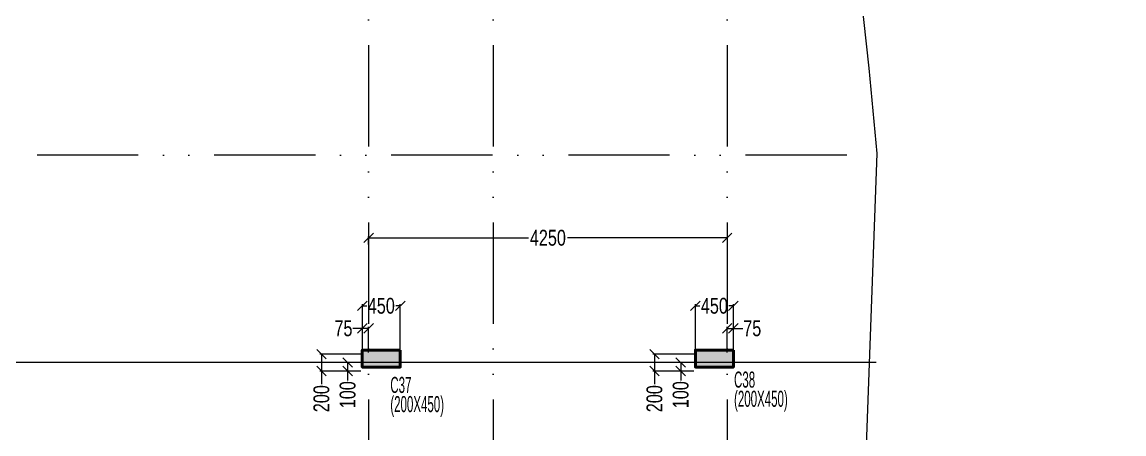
# Model space of a CAD drawing. Header units: millimetres. Extents: x 359 to 43503, y 1365 to 61403.
# Drawn here: x 30025 to 43091, y 27586 to 32468 of the extents above; entities that cross this region are included whole.
import ezdxf

# ---------------------------------------------------------------- set-up
doc = ezdxf.new("R2010")
doc.units = ezdxf.units.MM
doc.linetypes.add('ACAD_ISO04W100', pattern=[30, 24, -3, 0, -3])
doc.linetypes.add('ACAD_ISO12W100', pattern=[21, 12, -3, 0, -3, 0, -3])
for name, color, linetype, lineweight in [('A-ANNO-DIMS', 8, 'Continuous', 15), ('A-ANNO-GRID-LINE', 9, 'ACAD_ISO04W100', 20), ('A-CLMN', 5, 'Continuous', 50), ('A-CONC-PATT', 253, 'Continuous', 0), ('ESGridAnnotations', 181, 'Continuous', 20), ('S-COLS-IDEN', 4, 'Continuous', 9), ('STR-COL-DIM', 8, 'Continuous', 18), ('STR-GRID-LINE', 8, 'ACAD_ISO04W100', 15)]:
    doc.layers.add(name, color=color, linetype=linetype, lineweight=lineweight)
doc.styles.add('SOBHA', font='swisscl.ttf')
doc.styles.add('Swis721 LtCn BT', font='swisscl.ttf', dxfattribs={"width": 0.7, "height": 250})
doc.dimstyles.new('S-75', dxfattribs={"dimscale": 75, "dimtxt": 2.5, "dimasz": 1.5, "dimexe": 0.25, "dimexo": 0.25, "dimgap": 0.1, "dimtad": 0, "dimdec": 0, "dimzin": 0, "dimdsep": 46, "dimtxsty": 'SOBHA', "dimblk": 'OBLIQUE', "dimcen": 0.09, "dimclrd": 9, "dimclre": 9, "dimclrt": 6, "dimadec": 5, "dimazin": 0, "dimtfac": 1, "dimtdec": 0, "dimtmove": 0, "dimatfit": 3, "dimfxl": 0.18, "dimtolj": 1, "dimtzin": 0, "dimlwd": -1, "dimlwe": -1, "dimarcsym": 0})

# ---------------------------------------------------------------- blocks, each defined once
blk = doc.blocks.new('A$Ca94b9103')
at = {"layer": 'A-CONC-PATT'}
h = blk.add_hatch(color=256, dxfattribs=at)
h.dxf.hatch_style = 1
h.paths.add_polyline_path([(30290, 18096), (30290, 18296), (29840, 18296), (29840, 18096)])
h = blk.add_hatch(color=256, dxfattribs=at)
h.dxf.hatch_style = 1
h.paths.add_polyline_path([(34240, 18096), (34240, 18296), (33790, 18296), (33790, 18096)])
at = {"layer": 'A-CLMN'}
for p, q in [((29840, 18296, -1), (30290, 18296, -1)), ((29840, 18296, -1), (30290, 18296, -1)), ((33790, 18296, -1), (34240, 18296, -1)), ((33790, 18296, -1), (34240, 18296, -1)), ((29840, 18096, -1), (30290, 18096, -1)), ((29840, 18096, -1), (30290, 18096, -1)), ((33790, 18096, -1), (34240, 18096, -1)), ((33790, 18096, -1), (34240, 18096, -1))]:
    blk.add_line(p, q, dxfattribs=at)
at = {"layer": 'A-CLMN', "elevation": 0}
for points in [[(30290, 18296), (30290, 18096), (29840, 18096), (29840, 18296)], [(34240, 18296), (34240, 18096), (33790, 18096), (33790, 18296)]]:
    blk.add_lwpolyline(points, close=True, dxfattribs=at)
blk = doc.blocks.new('STRG')
at = {"layer": 'A-ANNO-DIMS', "linetype": 'ACAD_ISO12W100', "ltscale": 100}
for p, q in [((50185.1, -1588153, -0.8), (50185.1, -1637469.2, -1.3)), ((51660.1, -1588153, -0.8), (51660.1, -1637469.2, -1.3)), ((54435.1, -1588153, -0.8), (54435.1, -1637469.2, -1.3)), ((55854, -1614659.7, -0.1), (17033.9, -1614659.7, -0.1))]:
    blk.add_line(p, q, dxfattribs=at)
blk = doc.blocks.new('_Oblique')
at = {"color": 0, "linetype": 'ByBlock', "lineweight": -2}
blk.add_line((-0.5, -0.5), (0.5, 0.5), dxfattribs=at)
blk = doc.blocks.new('*D773')
at = {"layer": 'Defpoints', "color": 0, "transparency": 16777216}
for p in [(34060, 28432, 0), (33886, 28332), (34060, 28332)]:
    blk.add_point(p, dxfattribs=at)
at = {"layer": 'STR-COL-DIM', "color": 9, "transparency": 16777216}
for p, q in [((34041, 28432), (33867, 28432)), ((33886, 28432), (33886, 28332)), ((34041, 28332), (33867, 28332)), ((33886, 28332), (33886, 28220))]:
    blk.add_line(p, q, dxfattribs=at)
at = {"layer": 'STR-COL-DIM', "color": 9, "transparency": 16777216, "xscale": 112.5, "yscale": 112.5, "zscale": 112.5}
for p, rotation in [((33886, 28432), 90), ((33886, 28332), 270)]:
    blk.add_blockref('_Oblique', p, dxfattribs=dict(at, rotation=rotation))
at = {"layer": 'STR-COL-DIM', "color": 6, "transparency": 16777216, "insert": (33886, 28051), "char_height": 187.5, "attachment_point": 5, "rotation": 90, "style": 'SOBHA'}
blk.add_mtext('\\A1;100', dxfattribs=at)
blk = doc.blocks.new('*D774')
at = {"layer": 'Defpoints', "color": 0, "transparency": 16777216}
for p in [(33575, 28532), (34060, 28532, 0), (34060, 28332, 0)]:
    blk.add_point(p, dxfattribs=at)
at = {"layer": 'STR-COL-DIM', "color": 9, "transparency": 16777216}
for p, q in [((34041, 28532), (33556, 28532)), ((33575, 28532), (33575, 28332)), ((34041, 28332), (33556, 28332)), ((33575, 28332), (33575, 28175))]:
    blk.add_line(p, q, dxfattribs=at)
at = {"layer": 'STR-COL-DIM', "color": 9, "transparency": 16777216, "xscale": 112.5, "yscale": 112.5, "zscale": 112.5}
for p, rotation in [((33575, 28532), 90), ((33575, 28332), 270)]:
    blk.add_blockref('_Oblique', p, dxfattribs=dict(at, rotation=rotation))
at = {"layer": 'STR-COL-DIM', "color": 6, "transparency": 16777216, "insert": (33575, 28004), "char_height": 187.5, "attachment_point": 5, "rotation": 90, "style": 'SOBHA'}
blk.add_mtext('\\A1;200', dxfattribs=at)
blk = doc.blocks.new('*D775')
at = {"layer": 'Defpoints', "color": 0, "transparency": 16777216}
for p in [(34510, 29104), (34060, 28532, 0), (34510, 28532, 0)]:
    blk.add_point(p, dxfattribs=at)
at = {"layer": 'STR-COL-DIM', "color": 9, "transparency": 16777216}
for p, q in [((34060, 28551), (34060, 29123)), ((34060, 29104), (34112, 29104)), ((34510, 29104), (34457, 29104)), ((34510, 28551), (34510, 29123))]:
    blk.add_line(p, q, dxfattribs=at)
at = {"layer": 'STR-COL-DIM', "color": 9, "transparency": 16777216, "xscale": 112.5, "yscale": 112.5, "zscale": 112.5, "rotation": 180}
blk.add_blockref('_Oblique', (34060, 29104), dxfattribs=at)
at = {"layer": 'STR-COL-DIM', "color": 9, "transparency": 16777216, "xscale": 112.5, "yscale": 112.5, "zscale": 112.5}
blk.add_blockref('_Oblique', (34510, 29104), dxfattribs=at)
at = {"layer": 'STR-COL-DIM', "color": 6, "transparency": 16777216, "insert": (34285, 29104), "char_height": 187.5, "attachment_point": 5, "style": 'SOBHA'}
blk.add_mtext('\\A1;450', dxfattribs=at)
blk = doc.blocks.new('*D776')
at = {"layer": 'Defpoints', "color": 0, "transparency": 16777216}
for p in [(34060, 28837), (34060, 28532, 0), (34135, 28532, 0)]:
    blk.add_point(p, dxfattribs=at)
at = {"layer": 'STR-COL-DIM', "color": 9, "transparency": 16777216}
for p, q in [((34060, 28837), (33947, 28837)), ((34060, 28551), (34060, 28856)), ((34135, 28837), (34060, 28837)), ((34135, 28551), (34135, 28856))]:
    blk.add_line(p, q, dxfattribs=at)
at = {"layer": 'STR-COL-DIM', "color": 9, "transparency": 16777216, "xscale": 112.5, "yscale": 112.5, "zscale": 112.5, "rotation": 180}
blk.add_blockref('_Oblique', (34060, 28837), dxfattribs=at)
at = {"layer": 'STR-COL-DIM', "color": 9, "transparency": 16777216, "xscale": 112.5, "yscale": 112.5, "zscale": 112.5}
blk.add_blockref('_Oblique', (34135, 28837), dxfattribs=at)
at = {"layer": 'STR-COL-DIM', "color": 6, "transparency": 16777216, "insert": (33836, 28837), "char_height": 187.5, "attachment_point": 5, "style": 'SOBHA'}
blk.add_mtext('\\A1;75', dxfattribs=at)
blk = doc.blocks.new('*D547')
at = {"layer": 'Defpoints', "color": 0, "transparency": 16777216}
for p in [(38009, 28432, 0), (37835, 28332), (38009, 28332)]:
    blk.add_point(p, dxfattribs=at)
at = {"layer": 'STR-COL-DIM', "color": 9, "transparency": 16777216}
for p, q in [((37990, 28432), (37816, 28432)), ((37835, 28432), (37835, 28332)), ((37990, 28332), (37816, 28332)), ((37835, 28332), (37835, 28220))]:
    blk.add_line(p, q, dxfattribs=at)
at = {"layer": 'STR-COL-DIM', "color": 9, "transparency": 16777216, "xscale": 112.5, "yscale": 112.5, "zscale": 112.5}
for p, rotation in [((37835, 28432), 90), ((37835, 28332), 270)]:
    blk.add_blockref('_Oblique', p, dxfattribs=dict(at, rotation=rotation))
at = {"layer": 'STR-COL-DIM', "color": 6, "transparency": 16777216, "insert": (37835, 28051), "char_height": 187.5, "attachment_point": 5, "rotation": 90, "style": 'SOBHA'}
blk.add_mtext('\\A1;100', dxfattribs=at)
blk = doc.blocks.new('*D548')
at = {"layer": 'Defpoints', "color": 0, "transparency": 16777216}
for p in [(37524, 28532), (38009, 28532, 0), (38009, 28332, 0)]:
    blk.add_point(p, dxfattribs=at)
at = {"layer": 'STR-COL-DIM', "color": 9, "transparency": 16777216}
for p, q in [((37990, 28532), (37506, 28532)), ((37524, 28532), (37524, 28332)), ((37990, 28332), (37506, 28332)), ((37524, 28332), (37524, 28175))]:
    blk.add_line(p, q, dxfattribs=at)
at = {"layer": 'STR-COL-DIM', "color": 9, "transparency": 16777216, "xscale": 112.5, "yscale": 112.5, "zscale": 112.5}
for p, rotation in [((37524, 28532), 90), ((37524, 28332), 270)]:
    blk.add_blockref('_Oblique', p, dxfattribs=dict(at, rotation=rotation))
at = {"layer": 'STR-COL-DIM', "color": 6, "transparency": 16777216, "insert": (37524, 28004), "char_height": 187.5, "attachment_point": 5, "rotation": 90, "style": 'SOBHA'}
blk.add_mtext('\\A1;200', dxfattribs=at)
blk = doc.blocks.new('*D549')
at = {"layer": 'Defpoints', "color": 0, "transparency": 16777216}
for p in [(38459, 29104), (38009, 28532, 0), (38459, 28532, 0)]:
    blk.add_point(p, dxfattribs=at)
at = {"layer": 'STR-COL-DIM', "color": 9, "transparency": 16777216}
for p, q in [((38009, 28551), (38009, 29123)), ((38009, 29104), (38061, 29104)), ((38459, 29104), (38407, 29104)), ((38459, 28551), (38459, 29123))]:
    blk.add_line(p, q, dxfattribs=at)
at = {"layer": 'STR-COL-DIM', "color": 9, "transparency": 16777216, "xscale": 112.5, "yscale": 112.5, "zscale": 112.5, "rotation": 180}
blk.add_blockref('_Oblique', (38009, 29104), dxfattribs=at)
at = {"layer": 'STR-COL-DIM', "color": 9, "transparency": 16777216, "xscale": 112.5, "yscale": 112.5, "zscale": 112.5}
blk.add_blockref('_Oblique', (38459, 29104), dxfattribs=at)
at = {"layer": 'STR-COL-DIM', "color": 6, "transparency": 16777216, "insert": (38234, 29104), "char_height": 187.5, "attachment_point": 5, "style": 'SOBHA'}
blk.add_mtext('\\A1;450', dxfattribs=at)
blk = doc.blocks.new('*D550')
at = {"layer": 'Defpoints', "color": 0, "transparency": 16777216}
for p in [(38386, 28837), (38386, 28532, 0), (38459, 28532, 0)]:
    blk.add_point(p, dxfattribs=at)
at = {"layer": 'STR-COL-DIM', "color": 9, "transparency": 16777216}
for p, q in [((38386, 28551), (38386, 28856)), ((38386, 28837), (38459, 28837)), ((38459, 28551), (38459, 28856)), ((38459, 28837), (38571, 28837))]:
    blk.add_line(p, q, dxfattribs=at)
at = {"layer": 'STR-COL-DIM', "color": 9, "transparency": 16777216, "xscale": 112.5, "yscale": 112.5, "zscale": 112.5, "rotation": 180}
blk.add_blockref('_Oblique', (38386, 28837), dxfattribs=at)
at = {"layer": 'STR-COL-DIM', "color": 9, "transparency": 16777216, "xscale": 112.5, "yscale": 112.5, "zscale": 112.5}
blk.add_blockref('_Oblique', (38459, 28837), dxfattribs=at)
at = {"layer": 'STR-COL-DIM', "color": 6, "transparency": 16777216, "insert": (38683, 28837), "char_height": 187.5, "attachment_point": 5, "style": 'SOBHA'}
blk.add_mtext('\\A1;75', dxfattribs=at)
blk = doc.blocks.new('*D640')
at = {"layer": 'Defpoints', "color": 0, "linetype": 'ByBlock', "transparency": 16777216}
for p in [(34135, 29811, 0), (38386, 29910, 0), (38386, 29910)]:
    blk.add_point(p, dxfattribs=at)
at = {"layer": 'STR-COL-DIM', "color": 9, "transparency": 16777216}
for p, q in [((34135, 29830), (34135, 29928)), ((34135, 29910), (36029, 29910)), ((38386, 29910), (36492, 29910))]:
    blk.add_line(p, q, dxfattribs=at)
at = {"layer": 'STR-COL-DIM', "color": 9, "linetype": 'ByBlock', "transparency": 16777216, "xscale": 112.5, "yscale": 112.5, "zscale": 112.5, "rotation": 180}
blk.add_blockref('_Oblique', (34135, 29910), dxfattribs=at)
at = {"layer": 'STR-COL-DIM', "color": 9, "linetype": 'ByBlock', "transparency": 16777216, "xscale": 112.5, "yscale": 112.5, "zscale": 112.5}
blk.add_blockref('_Oblique', (38386, 29910), dxfattribs=at)
at = {"layer": 'STR-COL-DIM', "color": 6, "linetype": 'ByBlock', "transparency": 16777216, "insert": (36260, 29910), "char_height": 187.5, "attachment_point": 5, "style": 'SOBHA'}
blk.add_mtext('\\A1;4250', dxfattribs=at)

msp = doc.modelspace()

# ---------------------------------------------------------------- linework, layer by layer
at = {"layer": 'ESGridAnnotations', "ltscale": 0.01, "elevation": -2692.9}
msp.add_lwpolyline([(43090.6, 16656.4), (42873.8, 16610.6), (42738.6, 17126.8), (39614.1, 17824.3), (39892.7, 23443.9), (40165.6, 30911.5), (40070.6, 31919.3), (39911.4, 33365.5)], dxfattribs=at)
at = {"layer": 'STR-GRID-LINE', "ltscale": 0.3}
msp.add_line((40154, 28432.2, 0.3), (25524.6, 28432.2, 0.3), dxfattribs=at)

# ---------------------------------------------------------------- block references
msp.add_blockref('A$Ca94b9103', (4219.5, 10283.2, 0.8))
at = {"layer": 'A-ANNO-GRID-LINE'}
msp.add_blockref('STRG', (-16050.5, 1645548.5, 0.4), dxfattribs=at)

# ---------------------------------------------------------------- texts
at = {"layer": 'S-COLS-IDEN', "char_height": 190, "width": 501.429, "attachment_point": 1, "style": 'Swis721 LtCn BT'}
for s, insert in [('C37', (34392, 28262, 1.4)), ('C38', (38467.5, 28325.1, 1.4)), ('(200X450)', (38467.5, 28098.1, 1.4)), ('(200X450)', (34392, 28035, 1.4))]:
    msp.add_mtext(s, dxfattribs=dict(at, insert=insert))

# ---------------------------------------------------------------- dimensions: what is measured, and where the dimension line sits
at = {"layer": 'STR-COL-DIM', "color": 6, "linetype": 'ByBlock'}
dim = msp.add_linear_dim(base=(38385.6, 29909.7, 0.8), p1=(34135.3, 29810.9, 0.3), p2=(38385.6, 29909.7, 1), dimstyle='S-75', override={"dimtmove": 1}, dxfattribs=at)
dim.commit()
dim.dimension.update_dxf_attribs({"geometry": '*D640', "text_midpoint": (36260.4, 29909.7, 0.8)})
at = {"layer": 'STR-COL-DIM'}
for base, p1, p2, picture, middle in [((34509.8, 29104.4, 0.7), (34059.8, 28532.2, 0.3), (34509.8, 28532.2, 0.3), '*D775', (34284.8, 29104.4, 0.7)), ((38459, 29104.4, 1), (38009, 28532.2, 0.6), (38459, 28532.2, 0.6), '*D549', (38234, 29104.4, 1))]:
    dim = msp.add_linear_dim(base=base, p1=p1, p2=p2, dimstyle='S-75', dxfattribs=at)
    dim.commit()
    dim.dimension.update_dxf_attribs({"geometry": picture, "text_midpoint": middle})
for base, p1, p2, picture, middle in [((34059.7585, 28837.0761, 0.7318), (34135.3186, 28532.2192, 0.334), (34059.7585, 28532.2192, 0.334), '*D776', (33835.5031, 28837.0761, 0.7318)), ((38385.6, 28837.1, 1), (38459, 28532.2, 0.6), (38385.6, 28532.2, 1), '*D550', (38683.3, 28837.1, 1))]:
    dim = msp.add_linear_dim(base=base, p1=p1, p2=p2, dimstyle='S-75', override={"dimrnd": 5}, dxfattribs=at)
    dim.commit()
    dim.dimension.update_dxf_attribs({"geometry": picture, "text_midpoint": middle, "dimtype": 160})
for base, p1, p2, picture, middle in [((33575.2, 28532.2, 0.7), (34059.8, 28332.2, 0.3), (34059.8, 28532.2, 0.3), '*D774', (33575.2, 28003.8, 0.7)), ((37524.4, 28532.2, 1), (38009, 28332.2, 0.6), (38009, 28532.2, 0.6), '*D548', (37524.4, 28003.8, 1))]:
    dim = msp.add_linear_dim(base=base, p1=p1, p2=p2, angle=90, dimstyle='S-75', dxfattribs=at)
    dim.commit()
    dim.dimension.update_dxf_attribs({"geometry": picture, "text_midpoint": middle, "dimtype": 160})
for base, p1, p2, picture, middle in [((33885.9, 28332.2, 0.7), (34059.8, 28432.2, 0.3), (34059.8, 28332.2, 0.7), '*D773', (33885.9, 28050.6, 0.7)), ((37835.1, 28332.2, 1), (38009, 28432.2, 0.6), (38009, 28332.2, 1), '*D547', (37835.1, 28050.6, 1))]:
    dim = msp.add_linear_dim(base=base, p1=p1, p2=p2, angle=90, dimstyle='S-75', dxfattribs=at)
    dim.commit()
    dim.dimension.update_dxf_attribs({"geometry": picture, "text_midpoint": middle})

doc.saveas('drawing.dxf')
